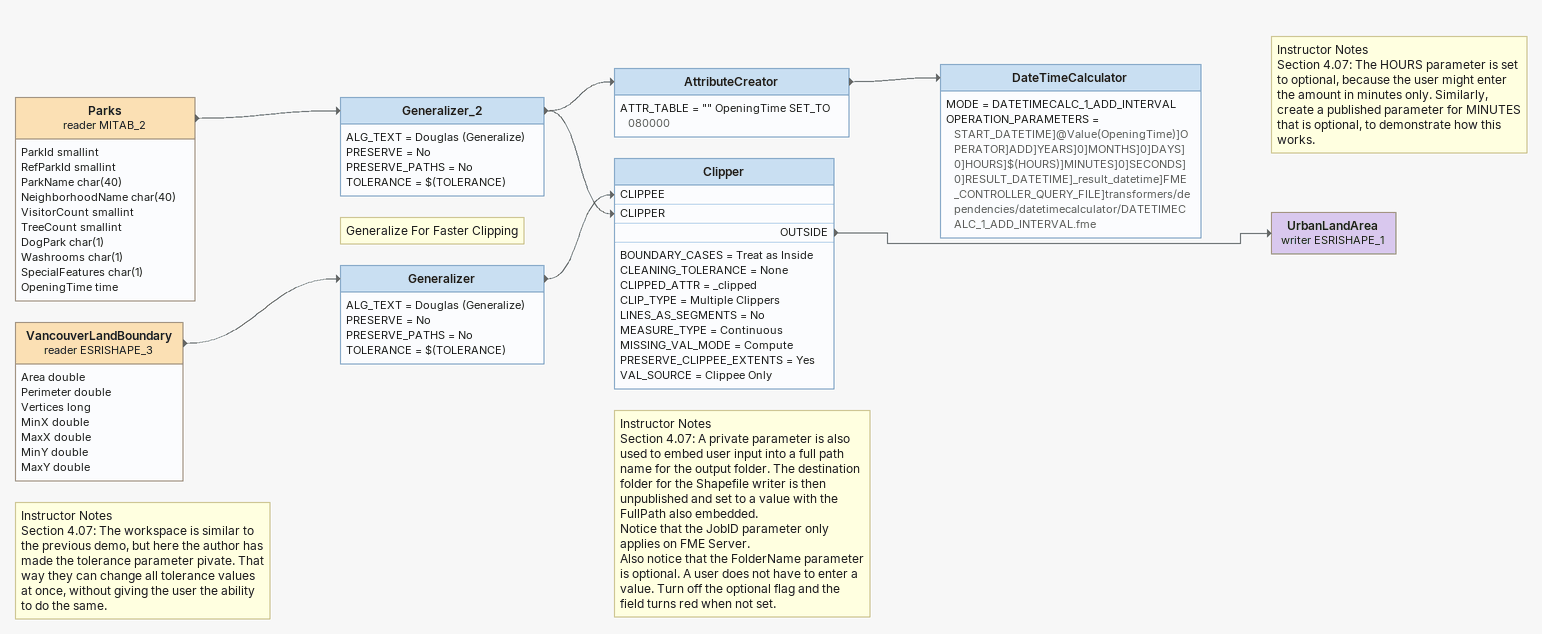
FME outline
Note: Instructor Notes / Section 4.07: The workspace is similar to the previous demo, but here the author has made the tolerance parameter pivate. That way they can change all tolerance values at once, without giving the user the ability to do the same.
VancouverLandBoundary (reader ESRISHAPE_3)
    attributes: Area double, Perimeter double, Vertices long, MinX double, MaxX double, MinY double, MaxY double
    -> Generalizer
Note: Generalize For Faster Clipping
Generalizer
    ALG_TEXT = Douglas (Generalize)
    PRESERVE = No
    PRESERVE_PATHS = No
    TOLERANCE = $(TOLERANCE)
    -> Clipper [CLIPPEE]
Parks (reader MITAB_2)
    attributes: ParkId smallint, RefParkId smallint, ParkName char(40), NeighborhoodName char(40), VisitorCount smallint, TreeCount smallint, DogPark char(1), Washrooms char(1), SpecialFeatures char(1), OpeningTime time
    -> Generalizer_2
Generalizer_2
    ALG_TEXT = Douglas (Generalize)
    PRESERVE = No
    PRESERVE_PATHS = No
    TOLERANCE = $(TOLERANCE)
    -> Clipper [CLIPPER]
    -> AttributeCreator
AttributeCreator
    ATTR_TABLE = "" OpeningTime SET_TO 080000
    -> DateTimeCalculator
Note: Instructor Notes / Section 4.07: The HOURS parameter is set to optional, because the user might enter the amount in minutes only. Similarly, create a published parameter for MINUTES that is optional, to demonstrate how this works.
DateTimeCalculator
    MODE = DATETIMECALC_1_ADD_INTERVAL
    OPERATION_PARAMETERS = START_DATETIME]@Value(OpeningTime)]OPERATOR]ADD]YEARS]0]MONTHS]0]DAYS]0]HOURS]$(HOURS)]MINUTES]0]SECONDS]0]RESULT_DATETIME]_result_datetime]FME_CONTROLLER_QUERY_FILE]transformers/dependencies/datetimecalculator/DATETIMECALC_1_ADD_INTERVAL.fme
Note: Instructor Notes / Section 4.07: A private parameter is also used to embed user input into a full path name for the output folder. The destination folder for the Shapefile writer is then unpublished and set to a value with the FullPath also embedded. / Notice that the JobID parameter only applies on FME Server. / Also notice that the FolderName parameter is optional. A user does not have to enter a value. Turn off the optional flag and the field turns red when not set.
Clipper
    BOUNDARY_CASES = Treat as Inside
    CLEANING_TOLERANCE = None
    CLIPPED_ATTR = _clipped
    CLIP_TYPE = Multiple Clippers
    LINES_AS_SEGMENTS = No
    MEASURE_TYPE = Continuous
    MISSING_VAL_MODE = Compute
    PRESERVE_CLIPPEE_EXTENTS = Yes
    VAL_SOURCE = Clippee Only
    OUTSIDE -> UrbanLandArea (writer ESRISHAPE_1)
UrbanLandArea (writer ESRISHAPE_1)
